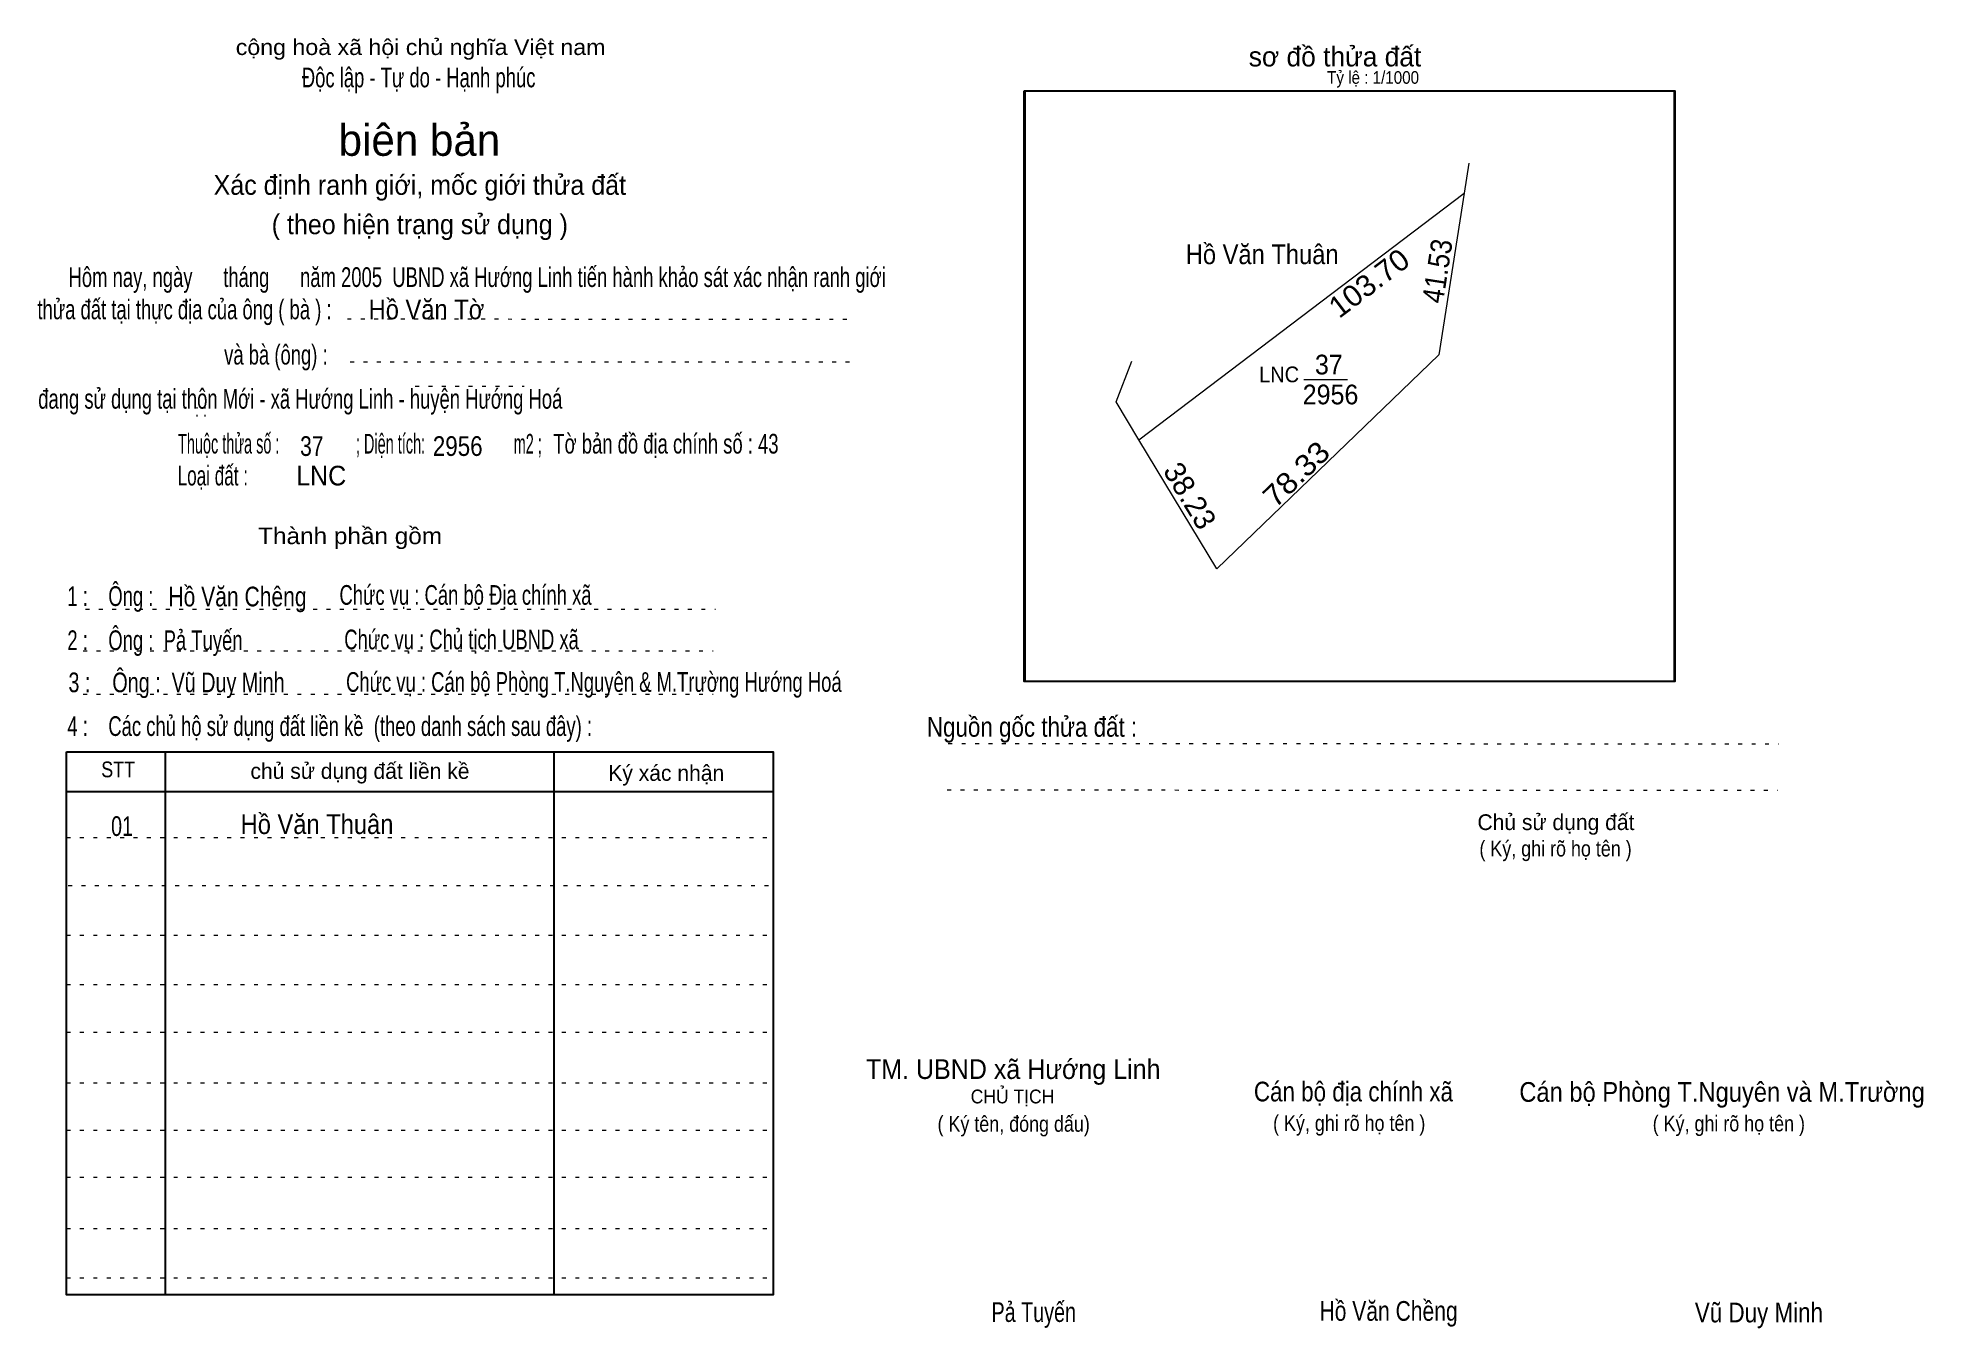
# Model space of a CAD drawing. Header units: centimetres. Extents: x -1.5 to 46.4, y -3.9 to 28.9.
import ezdxf
from ezdxf.enums import TextEntityAlignment as Align

# ---------------------------------------------------------------- set-up
doc = ezdxf.new("R2010")
doc.units = ezdxf.units.CM
doc.header["$LTSCALE"] = 0.2
doc.linetypes.add('DOTTED', pattern=[1.5, 0.3, -1.2])
for name, color, linetype, lineweight in [('15', 7, 'Continuous', 13), ('2', 7, 'Continuous', 25), ('22', 7, 'Continuous', 13), ('5', 7, 'DOTTED', 13)]:
    doc.layers.add(name, color=color, linetype=linetype, lineweight=lineweight)
for name, color, linetype in [('16', 7, 'Continuous'), ('34', 7, 'Continuous'), ('51', 7, 'Continuous')]:
    doc.layers.add(name, color=color, linetype=linetype)

msp = doc.modelspace()

# ---------------------------------------------------------------- linework, layer by layer
at = {"layer": '15'}
msp.add_line((30.66, 20.19), (31.77, 20.19), dxfattribs=at)
at = {"layer": '2'}
msp.add_lwpolyline([(23.56, 27.52), (40.06, 27.52), (40.06, 12.52), (23.56, 12.52)], close=True, dxfattribs=at)
at = {"layer": '22'}
for p in [(34.85, 25.68), (26.47, 18.66)]:
    msp.add_line(p, (34.73, 24.92), dxfattribs=at)
msp.add_lwpolyline([(34.73, 24.92), (34.09, 20.82), (28.45, 15.38), (26.47, 18.66), (25.89, 19.62), (26.29, 20.66)], dxfattribs=at)
msp.add_lwpolyline([(26.47, 18.66), (34.73, 24.92), (34.09, 20.82), (28.45, 15.38)], close=True, dxfattribs=at)
at = {"layer": '5'}
for p, q in [((6.37, 21.73), (19.21, 21.72)), ((6.44, 20.64), (19.25, 20.64)), ((8.09, 20.02), (10.86, 20.02)), ((-0.28, 14.36), (15.72, 14.36)), ((-0.34, 13.3), (15.66, 13.3)), ((-0.34, 12.2), (15.66, 12.2)), ((21.63, 10.95), (42.72, 10.94)), ((21.6, 9.77), (42.69, 9.76)), ((-0.76, 8.56), (17.18, 8.56)), ((-0.72, 7.34), (17.22, 7.34)), ((-0.76, 6.08), (17.18, 6.08)), ((-0.76, 4.83), (17.18, 4.83)), ((-0.76, 3.62), (17.18, 3.62)), ((-0.76, 2.33), (17.18, 2.33)), ((-0.76, 1.13), (17.18, 1.13)), ((-0.76, -0.06), (17.18, -0.06)), ((-0.76, -1.37), (17.18, -1.37)), ((-0.76, -2.62), (17.18, -2.62))]:
    msp.add_line(p, q, dxfattribs=at)
at = {"layer": '5', "linetype": 'Continuous', "lineweight": 25}
for p, q in [((1.74, 10.74), (1.74, -3.05)), ((11.61, 10.74), (11.61, -3.05)), ((-0.76, 9.73), (17.18, 9.73))]:
    msp.add_line(p, q, dxfattribs=at)
for points in [[(23.58, 27.52), (40.08, 27.52), (40.08, 12.52), (23.58, 12.52)], [(-0.76, 10.74), (17.18, 10.74), (17.18, -3.05), (-0.76, -3.05)]]:
    msp.add_lwpolyline(points, close=True, dxfattribs=at)

# ---------------------------------------------------------------- texts
at = {"layer": '15', "width": 0.95}
for s, p in [('37', (30.94, 20.32)), ('2956', (30.63, 19.56))]:
    msp.add_text(s, height=0.4999, dxfattribs=at).set_placement(p)
at = {"layer": '16', "width": 0.9}
for p in [(29.6, 23.12), (5.6, 8.65)]:
    msp.add_text('Hồ Văn Thuân', height=0.4999, dxfattribs=at).set_placement(p, align=Align.CENTER)
msp.add_text('Hồ Văn Tờ', height=0.5, dxfattribs=at).set_placement((6.91, 21.72))
at = {"layer": '22', "width": 0.95}
msp.add_text('LNC', height=0.4, dxfattribs=at).set_placement((30.03, 20.12), align=Align.CENTER)
at = {"layer": '34'}
for s, height, width, p in [(': : ', 0.32, 0.85, (2.5, 19.25)), ('37', 0.5, 0.8, (5.17, 18.25)), ('2956', 0.5, 0.85, (8.54, 18.25)), ('LNC', 0.5, 0.95, (5.07, 17.5)), ('01', 0.5, 0.75, (0.37, 8.6))]:
    msp.add_text(s, height=height, dxfattribs=dict(at, width=width)).set_placement(p)
at = {"layer": '5'}
for s, height, width, p in [('cộng hoà xã hội chủ nghĩa Việt nam', 0.4, 1.1, (8.23, 28.43)), ('Độc lập - Tự do - Hạnh phúc', 0.5, 0.7, (8.18, 27.61)), ('Xác định ranh giới, mốc giới thửa đất', 0.5, 0.95, (8.21, 24.88)), ('( theo hiện trạng sử dụng )', 0.5, 0.95, (8.21, 23.88)), ('Thành phần gồm', 0.42, 1.1, (6.44, 16.01)), ('Hồ Văn Chêng', 0.5, 0.8, (3.58, 14.43)), ('Chức vụ : Cán bộ Địa chính xã', 0.5, 0.7, (9.37, 14.47)), ('Chức vụ : Chủ tịch UBND xã', 0.5, 0.7, (9.27, 13.34)), ('Chức vụ : Cán bộ Phòng T.Nguyên & M.Trường Hướng Hoá', 0.5, 0.7, (12.63, 12.26)), ('    Nguồn gốc thửa đất :', 0.5, 0.85, (23.44, 11.12)), ('( Ký, ghi rõ họ tên )', 0.4, 0.85, (37.05, 8.08)), ('CHỦ TỊCH', 0.35, 0.95, (23.26, 1.81)), ('( Ký tên, đóng dấu)', 0.4, 0.85, (23.29, 1.09)), ('( Ký, ghi rõ họ tên )', 0.4, 0.85, (31.81, 1.11)), ('( Ký, ghi rõ họ tên )', 0.4, 0.85, (41.45, 1.1)), ('Pả Tuyến', 0.5, 0.75, (23.8, -3.74)), ('Hồ Văn Chềng', 0.5, 0.8, (32.81, -3.71)), ('Vũ Duy Minh', 0.5, 0.85, (42.215, -3.75))]:
    msp.add_text(s, height=height, dxfattribs=dict(at, width=width)).set_placement(p, align=Align.CENTER)
msp.add_text('sơ đồ thửa đất', height=0.5, dxfattribs=at).set_placement((29.26, 28.14))
for s, height, p in [('biên bản', 0.8, (8.2, 25.87)), ('      chủ sử dụng đất liền kề', 0.4, (6.245, 10.05)), ('   Ký xác nhận', 0.4, (14.245, 10)), ('Chủ sử dụng đất', 0.4, (37.06, 8.75))]:
    msp.add_text(s, height=height, dxfattribs=at).set_placement(p, align=Align.CENTER)
for s, height, width, p in [('   Hôm nay, ngày      tháng      năm 2005  UBND xã Hướng Linh tiến hành khảo sát xác nhận ranh giới ', 0.5, 0.7, (-1.1, 22.54)), ('thửa đất tại thực địa của ông ( bà ) :                                       ', 0.5, 0.7, (-1.5, 21.72)), ('                                     và bà (ông) :', 0.5, 0.7, (-1.57, 20.57)), (' đang sử dụng tại thôn Mới - xã Hướng Linh - huyện Hướng Hoá', 0.5, 0.7, (-1.61, 19.45)), ('Thuộc thửa số :                   ; Diện tích:                      m2 ;                                            ', 0.5, 0.55, (2.07, 18.31)), ('Tờ bản đồ địa chính số : 43', 0.5, 0.7, (11.6, 18.31)), ('Loại đất :  ', 0.5, 0.65, (2.06, 17.5)), ('    1 :    Ông :                                                        ', 0.5, 0.7, (-1.26, 14.44)), ('    2 :    Ông :  Pả Tuyến', 0.5, 0.7, (-1.26, 13.32)), ('    3 :    Ông :  Vũ Duy Minh', 0.5, 0.75, (-1.27, 12.25)), ('    4 :    Các chủ hộ sử dụng đất liền kề  (theo danh sách sau đây) :', 0.5, 0.7, (-1.26, 11.14)), ('STT', 0.4, 0.85, (0.12, 10.09)), ('TM. UBND xã Hướng Linh', 0.5, 0.95, (19.54, 2.43)), ('Cán bộ địa chính xã  ', 0.5, 0.85, (29.39, 1.86)), ('Cán bộ Phòng T.Nguyên và M.Trường', 0.5, 0.9, (36.13, 1.85))]:
    msp.add_text(s, height=height, dxfattribs=dict(at, width=width)).set_placement(p)
at = {"layer": '51', "width": 0.9}
msp.add_text('Tỷ lệ : 1/1000', height=0.32, dxfattribs=at).set_placement((31.25, 27.7))
at = {"layer": '51'}
for s, height, rotation, width, p in [('103.70', 0.54, 37.209, 1.05, (32.4767, 22.4237)), ('41.53', 0.5398, 81.191, 0.9, (34.3145, 22.9037)), ('78.33', 0.54, 43.945, 1.1, (30.6526, 17.5958))]:
    msp.add_text(s, height=height, rotation=rotation, dxfattribs=dict(at, width=width)).set_placement(p, align=Align.CENTER)
msp.add_text('38.23', height=0.54, rotation=301.241, dxfattribs=at).set_placement((27.5353, 17.1), align=Align.CENTER)

doc.saveas('drawing.dxf')
